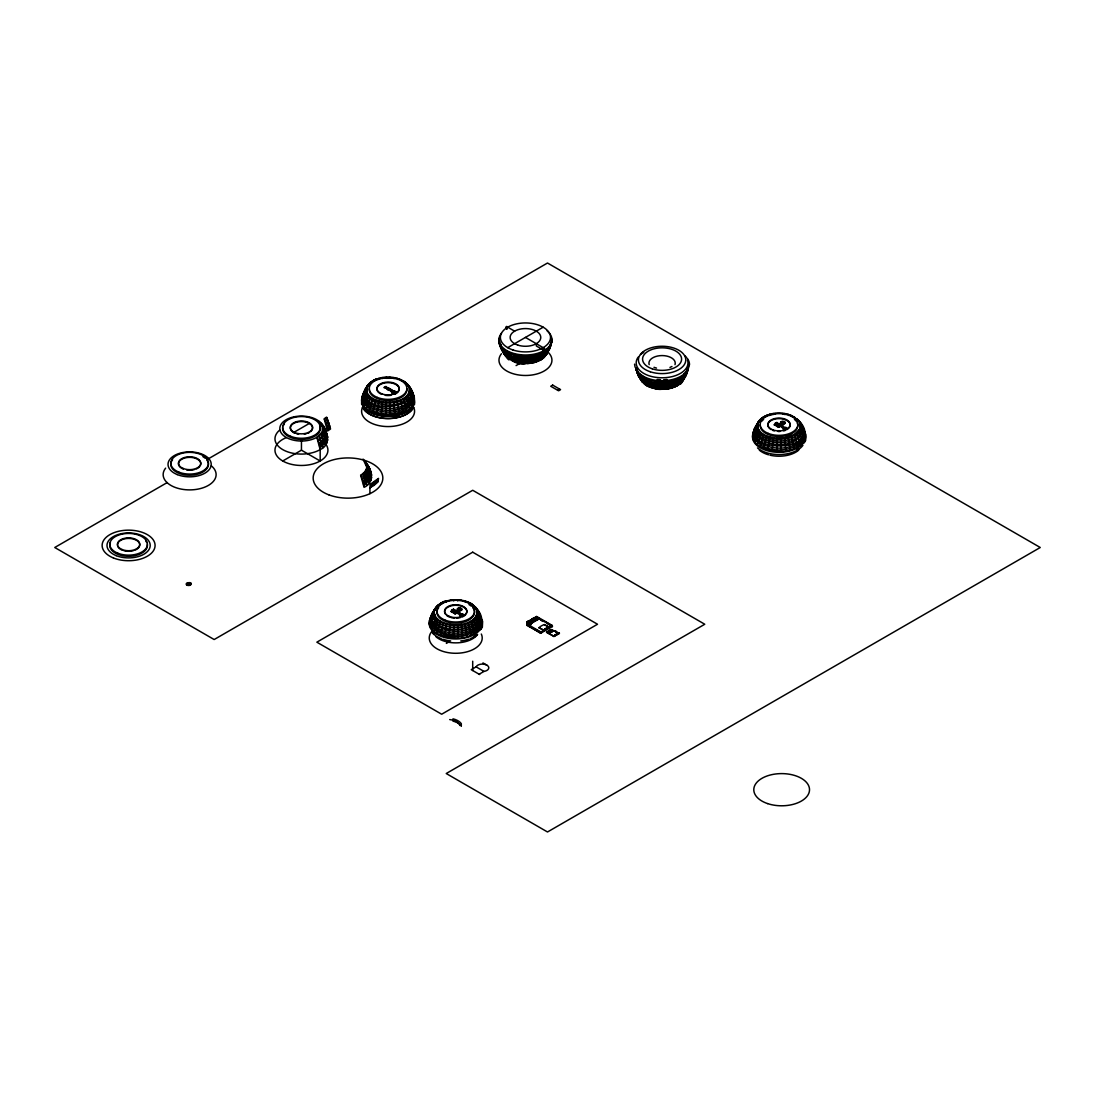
<?xml version="1.0" encoding="UTF-8"?>
<svg xmlns="http://www.w3.org/2000/svg" width="1095" height="1095" viewBox="0 0 1095 1095"><rect width="100%" height="100%" fill="white"/><g stroke="black" fill="none" stroke-linecap="round" stroke-linejoin="round"><path stroke-width="1.5" d="M414.457 398.566C413.924 391.914 403.07 376.748 413.102 394.309C419.563 409.585 397.417 416.579 385.782 415.128L386.193 402.098C379.144 401.578 370.904 399.524 367.195 392.9A21.64 12.497 0 0 1 378.938 378.336C392.9 373.956 410.83 380.389 413.664 395.938L412.09 393.433M482.101 623.863L479.364 613.145L475.326 607.013C492.011 623.794 473.095 640.958 453.412 637.755L453.836 624.725C446.787 624.205 438.534 622.152 434.825 615.527A21.64 12.497 0 0 1 446.582 600.963C457.82 598.089 473.451 600.101 478.488 612.078M800.541 422.998L798.625 420.357C815.405 437.124 796.243 454.302 776.711 451.099L777.135 438.082C770.086 437.548 761.833 435.509 758.123 428.87A21.64 12.497 0 0 1 769.881 414.321C784.212 409.653 801.184 416.812 804.592 431.923M550.675 338.396L551.031 336.877C555.233 349.866 537.809 355.916 527.708 356.026C531.869 372.314 502.851 360.447 503.755 349.606C500.004 346.677 497.678 341.435 499.867 336.877M688.112 366.729L688.468 365.251C688.7 377.173 673.986 381.252 664.337 381.772C666.951 392.872 656.904 389.218 649.677 387.055C640.999 384.372 638.686 375.188 635.702 367.92L638.44 375.968L642.478 382.114L638.44 375.968L636.072 369.357M385.782 415.128L381.224 414.663L382.483 401.714M453.412 637.755L448.868 637.29L450.127 624.355M776.711 451.099L772.167 450.647L773.412 437.699M369.918 487.987L370.124 484.442L378.528 478.378L378.008 481.732L369.918 487.987L369.918 493.681M371.287 487.248L371.492 483.744M372.587 486.44L372.793 482.991M373.819 485.591L374.011 482.224M374.983 484.688L375.174 481.403M376.078 483.744L376.256 480.554M377.091 482.758L377.255 479.678M378.008 481.732L378.186 478.775M532.252 355.574L531.02 363.102L527.297 363.485M668.894 381.32L667.649 388.862L663.94 389.231M381.224 414.663L376.899 413.759L378.938 400.975M448.868 637.29L444.529 636.387L446.582 623.602M772.167 450.647L767.828 449.73L769.881 436.96M453.727 600.909L453.836 599.841M536.591 354.671L534.565 362.377L531.02 363.102M673.233 380.417L671.208 388.123L667.649 388.862M386.193 377.214L386.083 378.281L390.08 378.281L389.971 377.214M376.899 413.759L372.902 412.418L375.681 399.894M444.529 636.387L440.532 635.045L443.311 622.521M767.828 449.73L763.831 448.402L766.61 435.865M372.902 412.418L369.357 410.707L372.793 398.484M440.532 635.045L437.001 633.334L440.423 621.111M763.831 448.402L760.3 446.692L763.721 434.469M540.601 353.343L538.069 360.953L534.565 362.377M677.244 379.089L674.712 386.699L671.208 388.123M642.628 353.083L642.697 352.658A1.615 0.931 60 0 1 643.203 352.262M797.53 447.704L798.406 449.799A1.615 0.931 60 0 1 796.749 449.525L797.749 450.1L797.488 445.076L794.313 434.469L799.911 428.87L799.911 422.396M186.903 583.881L187.094 584.976L188.983 585.086A1.779 1.027 0 0 0 190.379 584.278L190.421 584.073A1.451 0.835 0 0 0 190.694 582.896A1.451 0.835 0 0 0 188.463 583.019L188.217 583.484A1.451 0.835 0 0 0 189.668 584.319L190.284 583.69A1.779 1.027 0 0 0 189.325 583.129L188.299 583.074A1.779 1.027 0 0 0 186.903 583.881L186.725 585.182L188.956 585.045A1.519 0.876 0 0 0 189.859 584.401L189.763 583.895A1.519 0.876 0 0 0 188.929 583.43L188.053 583.375A1.519 0.876 0 0 0 186.944 583.909L186.999 584.47A1.779 1.027 0 0 0 187.957 585.031L188.627 585.1M369.357 410.707L366.387 408.668L370.356 396.814M437.001 633.334L434.031 631.295L438 619.455M760.3 446.692L757.329 444.638L761.299 432.799M544.147 351.646L541.655 358.612L537.837 361.295M680.789 377.392L678.298 384.359L674.479 387.041M366.387 408.668L364.087 406.354L368.481 394.939M434.031 631.295L431.731 628.982L436.125 617.566M757.329 444.638L755.016 442.339L759.41 430.91M547.13 349.606L543.161 358.229L546.98 353.726L549.444 347.307A26.485 15.289 0 0 1 518.592 355.601L510.256 353.357L503.755 349.606M683.759 375.352C674.835 395.432 687.605 374.545 688.468 367.92M364.087 406.354L362.5 403.85L364.443 397.841C373.244 413.239 414.663 412.883 411.734 390.518M476.626 609.053L480.116 615.582C476.517 635.579 442.147 635.634 432.087 620.468L430.253 626.518L429.787 619.784L434.893 609.066L430.212 618.593L432.101 614.719L430.554 617.197M755.016 442.339L753.442 439.834L758.123 428.87M757.576 424.573L753.073 433.127L753.552 439.861L758.219 428.884L757.548 424.573L759.492 420.384L755.386 428.063M682.883 380.595L686.086 373.053A26.485 15.289 0 0 1 655.234 381.361L646.899 379.116L638.084 373.053M636.51 370.548C645.434 387.165 673.096 386.644 685.757 374.422L686.086 373.053M367.195 392.886L362.609 403.891L362.158 399.784L366.62 390.764L367.249 386.439L362.568 395.966L364.129 393.461A26.485 15.289 0 0 0 362.5 403.85M429.432 623.89L434.263 613.392L434.277 611.215M551.825 339.505L549.704 348.922L545.064 356.354A21.64 12.497 0 0 1 519.851 363.143L518.551 355.546L527.708 356.026M752.73 437.233L757.562 426.749M518.756 357.997C530.158 359.461 547.199 357.723 551.031 344.802M687.66 370.548L685.757 374.422M361.802 401.263L362.596 395.733L366.647 388.588M551.825 342.174L549.115 349.113M382.141 378.692L382.483 377.597M773.084 414.663L773.412 413.568M361.774 398.594C363.075 393.502 365.224 388.479 368.563 384.4C362.705 390.326 368.81 398.813 375.434 400.606C386.631 406.738 416.825 401.482 407.696 384.372L408.065 384.81M365.21 389.286L364.512 394.036L365.251 396.39L365.99 388.068M429.418 621.221L431.526 614.473L438.041 605.138L432.142 613.173L431.43 618.073L432.183 620.495L430.609 624.999L429.787 619.784M432.84 611.913C429.719 635.524 481.8 635.415 478.666 611.886M433.634 610.709L432.963 615.28L433.675 617.553L434.428 616.102C443.064 630.46 478.679 629.433 477.023 609.518M752.717 434.578L754.825 427.83L758.192 422.424M756.139 425.271L755.44 430.007L756.18 432.361M756.919 424.052L756.262 428.638L756.96 430.91M757.795 422.889C754.893 444.789 803.224 444.693 800.308 422.862M279.759 430.034A26.485 15.289 0 0 0 284.426 450.51A26.485 15.289 0 0 0 320.178 449.607C332.853 443.858 326.707 428.528 319.179 421.397A21.64 12.497 0 0 0 288.04 418.755A21.64 12.497 0 0 0 285.289 436.864A21.64 12.497 0 0 0 316.742 437.384L322.341 431.786L322.341 425.325L327.035 434.838M366.893 465.183C373.217 471.658 373.546 483.388 364.06 487.33L360.638 475.107C365.785 472.712 369.248 465.745 364.95 460.995L369.015 468.687M386.193 402.098C395.09 402.481 409.434 399.689 409.639 388.574M546.747 353.849L548.308 350.414L547.609 352.686M549.827 347.786L545.05 356.354M453.836 624.725C462.72 625.108 477.078 622.316 477.269 611.202M664.337 381.772L655.18 381.293L656.452 388.834A21.64 12.497 0 0 0 681.692 382.114L685.032 377.228L688.112 369.357M686.469 373.532L685.032 377.228M367.099 388.52L367.55 387.274L362.91 394.57M758.027 424.49L758.479 423.259L754.825 427.83L753.497 431.95L755.057 429.445A26.485 15.289 0 0 0 753.442 439.834M450.127 600.224L461.324 600.224M687.112 369.645L687.66 368.194C687.523 383.784 668.237 388.136 655.713 385.892M432.511 613.392L435.18 609.901M686.88 373.327C681.583 384.646 666.636 386.289 655.535 384.851M769.32 415.457L769.881 414.321L763.749 416.812L759.095 420.795L754.715 428.953L755.482 433.839M769.333 415.457L769.894 414.307M432.183 620.495L432.785 618.99M685.744 372.478L686.469 371.068M368.071 386.097C368.618 382.415 378.829 376.584 378.391 379.472L378.938 378.336M446.582 600.963L446.035 602.099C445.323 598.294 435.29 607.629 433.593 610.859M758.999 422.068L761.34 418.482M432.881 619.017L433.565 617.539C442.558 632.472 479.61 631.404 477.885 610.682M762.243 419.111L763.749 416.812M374.942 380.636L375.695 379.431M765.884 416.606L766.637 415.402M363.362 393.187L364.868 390.764M436.193 607.027L433.839 611.722L434.825 615.513M754.291 429.172L755.81 426.735M684.936 376.16L685.744 374.873M550.675 346.198C544.215 356.724 529.843 358.216 518.633 356.806M440.464 603.468L439.533 604.755L442.585 603.263M440.163 603.824L443.338 602.058M372.82 380.827L382.374 377.884L396.198 378.391M188.805 585.072L188.641 584.073L186.93 583.977M368.153 384.824L370.397 382.511M366.606 387.041L371.889 382.128C366.811 385.235 361.87 391.736 364.539 397.868M434.25 609.669L436.303 607.588M758.274 421.876L762.818 418.098M757.535 423.012L759.601 420.945M547.637 352.535C535.003 364.936 505.041 364.402 499.867 344.802M546.98 353.712C535.359 365.265 506.383 365.648 501.455 347.307M546.241 354.848C535.263 365.306 513.952 365.525 503.919 353.726M685.347 375.749C672.85 387.781 645.817 388.219 636.866 371.944M683.622 379.472C672.426 390.149 651.73 390.203 640.561 379.472M682.883 380.595C676.176 387.753 665.363 388.958 656.11 387.739M459.955 608.231L459.818 609.053L461.57 609.587A2.026 1.177 0 0 1 459.968 610.517L457.628 609.258A1.547 0.89 0 0 1 459.777 610.49L459.968 610.517A1.738 0.999 0 0 0 460.968 609.737L460.749 609.641A1.656 0.958 0 0 1 459.092 608.683L458.901 608.56A1.738 0.999 0 0 0 457.642 609.176L457.587 609.135A2.026 1.177 0 0 1 459.188 608.218L459.996 608.218M760.998 418.879L766.39 415.744L775.835 413.609M324.435 419.481L326.912 417.784L326.57 417.113L324.147 418.783L327.583 431.006L330.539 428.966L326.912 417.784M325.078 421.137L327.651 419.371M325.653 422.807L328.308 420.973M326.159 424.477L328.911 422.588M326.611 426.133L329.431 424.189M326.994 427.775L329.869 425.791M327.323 429.404L330.252 427.392M282.729 460.995L301.454 450.182L320.178 460.995L320.178 449.607L317.044 438.082L322.738 432.374L322.738 425.791M317.673 439.752C322.135 437.411 326.05 432.046 323.614 426.954M318.248 441.408L324.394 435.262L325.119 430.513L322.998 427.474M318.754 443.078C326.926 439.547 328.048 428.857 321.054 423.272L321.424 423.71M319.206 444.734L325.708 438.233L326.474 433.209M319.603 446.377L326.242 439.725L327.022 434.605M319.918 448.006L326.68 441.244L327.473 436.029M360.926 475.791C365.333 473.587 369.412 467.702 366.209 463.048M361.555 477.461C366.455 475.093 370.644 468.373 366.633 463.5M362.13 479.131C367.236 476.64 371.41 469.851 367.496 464.663M362.65 480.787C367.934 478.2 372.081 471.329 368.276 465.881M363.102 482.443L369.604 475.942L370.356 470.932L368.988 467.141L363.061 459.106L367.03 467.743M363.485 484.086L370.124 477.447L370.904 472.315M363.8 485.715L370.562 478.953L371.356 473.738M540.725 359.899L543.503 357.846M677.367 385.645L680.146 383.592M671.933 366.51L669.989 367.4M167.206 482.566L54.75 547.5L214.168 639.535L472.712 490.273L704.769 624.246L446.226 773.522L547.5 831.981L1040.25 547.5L547.5 263.019L207.16 459.503M293.569 432.539L309.337 423.436M392.558 392.708C396.212 389.053 393.707 395.035 392.558 392.599L394.597 391.545M507.71 347.662L543.188 327.186M516.087 365.593L520.098 363.28M557.615 390.217L559.586 389.081M451.838 611.982L452.782 611.913M775.849 425.216L774.931 425.298M451.687 611.982L452.563 611.859L450.661 611.393L452.043 611.475M453.59 612.461L452.851 612.666L455.369 613.405M776.875 425.804L776.15 426.01L778.668 426.763M777.19 426.092L776.697 425.914M454.439 613.487L454.685 613.624M778.203 426.571L779.421 427.187M778.449 426.708L776.875 426.434L777.696 426.283M779.407 427.228L778.353 427.283M460.721 615.349L462.227 614.049L460.187 615.226L461.625 615.746M783.486 428.692C788.893 426.051 781.173 430.13 784.91 429.103M446.363 643.395L449.032 641.848M526.818 623.904L540.862 632.007L540.862 633.143L526.818 625.327L526.914 621.85L526.818 623.041M528.023 622.357L528.118 621.152L531.075 623.438L528.118 621.727M531.622 620.276L531.718 619.072L534.675 621.358L531.622 619.702M532.923 618.949L535.879 620.098L532.827 618.442L535.784 620.153L534.675 621.358M526.914 622.425L536.673 616.786L541.998 620.427M526.818 623.78L529.131 625.122L530.76 624.752L529.131 625.697L526.818 624.355M540.369 619.031L540.519 619.688M543.325 621.481C536.208 615.992 544.051 623.411 543.572 620.769L543.325 621.248M526.818 624.752L530.021 626.887M541.806 619.702L541.902 620.263M530.267 626.751L540.862 632.582L530.267 626.751L540.615 633.293L552.441 626.463L543.572 620.769M530.267 627.312L530.514 626.6M479.117 674.233L484.004 671.413A6.447 3.723 0 0 0 488.794 667.813L488.781 667.512A6.447 3.723 0 0 0 482.909 664.104A6.447 3.723 0 0 0 476.12 666.869L471.233 669.675L479.665 674.547M540.862 632.007L543.818 630.296L543.325 631.158M539.041 627.941L539.041 627.654A15.303 8.828 0 0 1 544.461 624.52L549.238 627.175L552.195 625.464L552.195 626.6M543.818 630.706L549.238 627.572M552.441 625.888L541.847 620.003M555.452 631.432L559.394 633.416L553.974 636.551L546.583 632.28L551.018 629.433L553.728 631.007L555.206 630.72L555.452 631.719L555.945 631.144M546.583 632.28L551.018 629.721L555.945 631.432M546.829 632.431L551.264 629.871M547.322 632.705L548.431 632.075M549.539 631.432L550.47 632.554L548.184 631.924L549.909 632.924M550.101 631.117L551.757 630.145M548.8 633.567L553.235 631.007M553.728 636.414L559.394 633.019M777.135 438.082L784.622 437.699L794.313 434.469M541.026 359.543L531.116 362.815L519.714 362.787M677.654 385.289C666.116 391.326 643.162 391.531 640.397 375.352M443.105 602.387L448.813 600.772M555.452 631.719L559.394 633.416M189.12 582.704L189.572 582.773A2.436 1.41 0 0 1 190.9 583.539L191.036 583.799A2.436 1.41 0 0 1 188.162 585.455L187.71 585.387A2.436 1.41 0 0 1 186.383 584.62L186.246 584.36A2.436 1.41 0 0 1 189.12 582.704L189.38 582.663M641.191 380.061L640.534 377.912M775.602 424.969L773.96 424.75L775.342 424.819M409.598 390.737L414.457 401.235M800.541 426.721L805.4 437.206M322.97 429.651L327.829 440.135M366.852 467.36L371.711 477.844M477.242 613.378L481.745 622.384C473.629 640.821 441.518 640.643 430.499 624.971M782.2 413.609L787.127 414.375M796.749 447.417L797.461 447.663M473.464 634.073L474.162 634.306M519.851 363.143L518.688 356.861L506.985 352.96L500.223 346.198M656.494 388.889L655.754 385.96L644.777 382.306L639.904 378.281M518.811 358.051C510.092 356.847 500.032 352.001 499.074 342.174M656.151 387.794L645.872 384.372L641.3 380.608M519.742 362.842L512.802 360.98L510.256 353.357M462.637 600.772C468.071 601.839 474.505 604.043 476.298 609.888M798.597 430.91L803.018 442.339M407.668 394.925L412.09 406.354M321.027 433.825L325.448 445.254M364.922 471.548L369.343 482.977M475.298 617.553L479.719 628.982M654.002 367.331L656.521 368.098M788.154 414.321L794.6 417.168L795.819 419.098M397.225 378.336L399.62 379.39M400.496 379.431L406.136 382.88L409.612 387.014M548.992 627.024A15.303 8.828 0 0 0 543.572 630.159L543.572 630.268A15.303 8.828 0 0 1 548.992 627.148L544.461 624.807M543.572 630.159L539.041 627.654L543.818 630.296M796.749 447.253L797.749 447.828M514.609 331.169L506.725 326.611L506.725 328.897M525.449 337.424L544.174 348.237L544.174 350.509L536.29 345.965L536.29 343.679M552.195 625.464L536.427 616.362L536.331 617.553M536.331 616.991L540.697 619.688M546.528 623.041L552.441 626.463M535.222 617.621L538.275 619.277L535.318 616.991L535.222 618.196M534.127 618.264L537.084 619.962L539.287 618.689L529.87 624.123L533.375 622.111L530.514 619.77L530.418 620.961M534.018 618.319L536.974 620.03L534.127 617.689L534.018 618.88M532.827 619.017L535.784 620.714M531.622 619.14L534.579 621.412M551.209 630.474L552.688 631.322M551.579 631.966L549.293 631.295L551.018 632.28M530.418 620.4L533.47 622.042M529.323 621.029L532.279 622.74M529.213 621.098L532.17 622.795L529.323 620.468L529.213 621.659M547.979 632.39L549.361 633.184L547.883 632.39M528.023 621.221L530.979 623.493L528.023 621.782M546.583 632.007L553.728 636.127A15.303 8.828 0 0 1 559.148 632.992A21.257 12.278 0 0 0 553.728 636.127L559.148 633.28M526.818 621.905L530.76 624.191M526.818 622.48L530.76 624.752M526.818 624.465L530.021 626.313M453.398 612.557L454.411 612.926C452.221 612.885 457.573 614.117 455.014 613.898M474.45 634.47L473.464 633.909A1.615 0.931 60 0 1 475.189 636.044L475.12 636.455A1.615 0.931 60 0 1 474.231 636.784M482.963 662.913L486.905 665.185M476.12 666.869L484.004 671.413M795.244 418.098L799.815 421.862M499.074 339.505C496.897 346.006 516.032 373.203 506.725 351.646M403.384 380.827C432.279 403.795 374.805 416.825 365.141 396.363M474.231 634.347L475.175 636.113A25.897 14.947 0 0 0 477.256 634.566M799.596 423.231L804.25 430.513M502.687 351.29C514.746 363.745 546.939 363.786 550.47 343.898M410.844 389.45L408.134 386.07L410.269 388.205L411.761 392.065M364.129 460.502L366.127 462.501M364.799 461.556L366.866 463.637M365.388 462.692L367.523 464.827M365.908 463.869L369.604 468.441L370.918 472.561L369.343 470.056M366.36 465.115L370.124 469.782L371.711 475.175M319.179 421.397L322.245 424.778M322.026 426.16L324.216 428.35L320.246 422.779M476.517 608.505L471.028 603.454M475.175 607.574L477.256 609.641M475.777 608.697L477.913 610.832M505.466 355.93L502.509 351.468L500.429 343.898L501.058 345.322M797.078 418.865L803.278 427.803M800.568 424.545C816.199 448.389 762.038 452.782 754.756 435.304M646.789 385.659L643.367 377.392M637.701 371.068L637.701 373.532L640.123 377.419M791.425 415.402L792.178 416.606M649.677 387.055L646.899 379.116M799.911 428.87L804.592 439.834M408.983 392.886L413.664 403.85M476.626 615.513L481.307 626.491M366.236 469.509L370.918 480.472M322.341 431.786L327.035 442.75M802.279 426.708L805.4 434.537M756.864 430.882C765.857 445.816 802.909 444.748 801.17 424.025M756.07 432.347C764.611 447.28 804.811 446.938 801.964 425.243M755.372 433.812C765.446 448.977 799.815 448.923 803.401 428.925M754.236 436.809C764.789 452.7 800.815 452.659 804.579 431.676M411.337 390.737L412.87 393.16M365.922 394.912C374.914 409.845 411.98 408.777 410.242 388.054M363.827 399.333C374.161 414.882 409.421 414.841 413.102 394.309M363.294 400.838C373.847 416.73 409.886 416.675 413.65 395.706M480.951 617.169L478.98 613.364L482.101 621.193M326.242 432.06L324.709 429.637L325.119 430.965M431.731 628.982L430.143 626.491A26.485 15.289 0 0 1 431.731 616.061M400.729 379.76L401.235 380.636M404.301 382.114L404.876 383.113M652.948 388.15L650.895 380.444M516.306 362.404L514.253 354.698M464.869 600.963L465.416 602.099M796.736 432.799L800.705 444.638M405.807 396.814L409.776 408.668M473.451 619.455L477.42 631.295M363.061 473.437L367.03 485.277M319.179 435.714L323.148 447.568M788.332 414.622L788.715 415.457M397.403 378.651L397.772 379.472M403.384 398.484L406.806 411.843M471.028 621.111L474.45 634.566M316.742 437.384L317.044 438.082M784.622 413.568L784.951 414.663M393.68 377.597L394.022 378.692M791.425 435.865L794.203 448.402M400.496 399.894L403.275 412.418M468.126 622.521L470.918 635.045M754.866 435.331L754.072 430.321M754.332 436.837L753.524 431.717M366.62 390.764L367.29 392.913M434.263 613.392L434.934 615.541M363.937 399.36L363.143 394.337M363.403 400.852L362.596 395.733M499.429 340.983L499.881 342.448M639.234 376.16L639.932 378.432M638.426 374.873L639.151 377.228M637.071 372.177C639.015 380.348 648.185 383.633 655.59 384.92L655.754 385.96M503.892 352.166L504.576 354.315L502.591 350.414L503.289 352.686M501.058 347.786L501.797 350.222M479.98 614.446C482.594 638.385 433.264 639.507 430.787 616.964M325.708 430.718L327.829 437.466M479.391 614.692L479.719 616.061M788.154 436.96L790.207 449.73M464.869 623.602L466.922 636.387M397.225 400.975L399.278 413.759M634.566 364.142L635.1 367.249M784.622 437.699L785.868 450.647M461.324 624.355L462.583 637.29M393.68 401.714L394.939 414.663M660.162 389.218L659.724 381.772M523.533 363.472L523.082 356.012M457.614 599.841L457.724 600.909M655.33 382.607L655.234 381.361L655.399 383.743M518.592 355.601L518.688 356.861M780.899 438.082L781.324 451.099M457.614 624.725L458.038 637.755M389.971 402.098L390.395 415.128M753.073 433.127C756.371 455.657 801.732 455.561 805.03 433.1M430.239 618.36C433.469 640.493 478.05 640.411 481.294 618.333M362.144 397.156C365.443 419.686 410.803 419.59 414.102 397.129M636.524 368.194L636.524 370.781M549.238 627.175L548.746 628.024A15.303 8.828 0 0 0 547.144 628.653M536.824 616.704L527.407 622.138M532.923 618.388L532.827 619.578M531.718 619.072L531.718 620.222M528.789 623.041L527.16 623.986M528.118 621.152L528.118 622.302M472.698 661.229L472.698 670.523M301.454 439.93L301.454 450.182M147.346 544.489A18.82 10.868 0 0 1 126.965 556.26A18.82 10.868 0 0 1 110.431 542.627M145.662 540.848A18.82 10.868 0 0 1 146.771 542.627M117.493 545.419A11.155 6.433 0 0 1 133.316 539.027A11.155 6.433 0 0 1 135 550.142M133.316 550.703A11.155 6.433 0 0 1 123.886 550.703M122.202 550.142A11.155 6.433 0 0 1 117.836 546.528M325.448 443.721A26.485 15.289 0 0 1 314.019 463.637A26.485 15.289 0 0 1 278.91 458.203A26.485 15.289 0 0 1 286.26 437.658M413.664 407.326A26.485 15.289 0 0 1 388.082 426.571A26.485 15.289 0 0 1 362.5 407.326M211.321 465.827A26.485 15.289 0 0 1 191.94 489.835A26.485 15.289 0 0 1 165.632 468.14M206.681 459.763A18.82 10.868 0 0 1 189.627 475.216A18.82 10.868 0 0 1 172.572 459.763M202.931 456.683A18.82 10.868 0 0 1 205.039 458.134M183.235 469.057A11.155 6.433 0 0 1 179.813 460.735A11.155 6.433 0 0 1 193.747 457.806A11.155 6.433 0 0 1 200.399 465.457M199.728 466.511A11.155 6.433 0 0 1 196.019 469.057M194.335 469.618A11.155 6.433 0 0 1 186.739 470.001M481.307 634.032A26.485 15.289 0 0 1 453.412 653.222A26.485 15.289 0 0 1 431.731 631.528M295.061 433.264A11.155 6.433 0 0 1 292.324 424.299A11.155 6.433 0 0 1 307.846 422.711A11.155 6.433 0 0 1 310.583 431.676M309.337 432.539A11.155 6.433 0 0 1 307.846 433.264M306.162 433.825A11.155 6.433 0 0 1 304.342 434.209M298.565 434.209A11.155 6.433 0 0 1 296.745 433.825M319.63 425.75A18.82 10.868 0 0 1 303.096 439.382A18.82 10.868 0 0 1 282.702 427.611M283.276 425.75A18.82 10.868 0 0 1 284.399 423.97M506.944 329.184A1.615 0.931 60 0 1 506.054 326.912A1.615 0.931 60 0 1 507.71 327.186M547.144 330.936A26.485 15.289 0 0 1 527.763 354.931A26.485 15.289 0 0 1 501.455 333.236M547.144 351.413A26.485 15.289 0 0 1 527.763 375.421A26.485 15.289 0 0 1 501.455 353.726M449.703 719.579A13.154 7.597 0 0 1 460.051 725.547M543.667 630.843A15.303 8.828 0 0 1 544.407 630.227M545.693 629.392A15.303 8.828 0 0 1 546.159 629.132M804.592 433.059A26.485 15.289 0 0 1 781.324 452.249A26.485 15.289 0 0 1 752.635 435.687M771.14 429.61A11.155 6.433 0 0 1 771.14 420.507A11.155 6.433 0 0 1 786.908 420.507A11.155 6.433 0 0 1 786.908 429.61M785.416 430.335A11.155 6.433 0 0 1 783.733 430.896M779.996 431.471A11.155 6.433 0 0 1 778.052 431.471M774.302 430.896A11.155 6.433 0 0 1 772.618 430.335M797.187 422.821A18.82 10.868 0 0 1 780.653 436.453A18.82 10.868 0 0 1 760.272 424.682M761.969 421.041A18.82 10.868 0 0 1 763.612 419.399M794.436 419.399A18.82 10.868 0 0 1 796.065 421.041M802.936 445.337A25.897 14.947 0 0 1 781.556 454.493A25.897 14.947 0 0 1 757.494 447.923M804.907 439.615A25.897 14.947 0 0 1 804.414 442.531M798.707 450.141A23.679 13.674 0 0 1 769.949 455.178M768.539 454.808A23.679 13.674 0 0 1 759.328 450.141M803.196 442.791A1.615 1.218 35.7 0 1 803.689 443.064L805.633 440.518L805.906 434.77A27.416 15.836 0 0 0 804.346 431.8M797.133 447.308A1.615 0.931 60 0 1 798.474 449.388M649.184 364.662A13.154 7.597 0 0 1 662.092 355.574A13.154 7.597 0 0 1 674.999 364.662M684.895 355.807A27.416 15.836 0 0 1 686.688 357.6M687.427 358.544A27.416 15.836 0 0 1 689.508 364.608L687.167 371L684.293 373.86A1.615 1.095 49.2 0 1 683.855 373.847M688.468 366.784A26.485 15.289 0 0 1 664.391 380.677A26.485 15.289 0 0 1 636.51 369.412M672.877 386.863A18.82 10.868 0 0 1 670.044 387.808M666.964 388.465A18.82 10.868 0 0 1 657.219 388.465M687.482 359.926A25.897 14.947 0 0 1 659.546 377.72A25.897 14.947 0 0 1 638.166 357.121M640.561 354.547A25.897 14.947 0 0 1 643.778 352.275M666.978 379.486A25.075 14.481 0 0 1 663.721 379.732M660.449 379.732A25.075 14.481 0 0 1 657.192 379.486M481.307 619.702A26.485 15.289 0 0 1 458.038 638.891A26.485 15.289 0 0 1 429.349 622.33M445.624 614.432A11.155 6.433 0 0 1 454.753 605.302A11.155 6.433 0 0 1 466.497 613.378M465.827 614.432A11.155 6.433 0 0 1 462.117 616.991M460.434 617.553A11.155 6.433 0 0 1 456.697 618.127M454.753 618.127A11.155 6.433 0 0 1 451.017 617.553M449.333 616.991A11.155 6.433 0 0 1 446.596 615.404M472.78 607.698A18.82 10.868 0 0 1 455.725 623.151A18.82 10.868 0 0 1 438.671 607.698M469.03 604.604A18.82 10.868 0 0 1 471.137 606.055M474.039 636.838A25.897 14.947 0 0 1 470.111 638.7M468.674 639.22A25.897 14.947 0 0 1 460.776 640.931M450.675 640.931A25.897 14.947 0 0 1 442.777 639.22M441.34 638.7A25.897 14.947 0 0 1 437.411 636.838M436.262 636.127A25.897 14.947 0 0 1 431.8 631.993M481.622 626.272A25.897 14.947 0 0 1 481.116 629.187M477.598 634.429A23.679 13.674 0 0 1 458.052 642.806A23.679 13.674 0 0 1 436.029 636.797M433.839 634.429A23.679 13.674 0 0 1 432.498 631.856M479.391 629.324A1.615 1.218 35.7 0 1 480.39 629.721L482.347 627.175L482.621 621.426A27.416 15.836 0 0 0 481.061 618.456M527.092 363.047A18.82 10.868 0 0 1 523.807 363.047M514.65 361.117A18.82 10.868 0 0 1 512.145 359.899M381.69 394.364A11.155 6.433 0 0 1 379.76 384.81A11.155 6.433 0 0 1 396.417 384.81A11.155 6.433 0 0 1 394.474 394.364M390.97 395.309A11.155 6.433 0 0 1 385.194 395.309M406.834 388.711A18.82 10.868 0 0 1 388.082 400.524A18.82 10.868 0 0 1 369.343 388.711M413.664 397.074A26.485 15.289 0 0 1 390.395 416.264A26.485 15.289 0 0 1 361.706 399.702M411.829 409.708A26.198 15.125 0 0 1 388.082 418.441A26.198 15.125 0 0 1 364.348 409.708M414.184 402.358A26.198 15.125 0 0 1 413.39 404.945M411.829 407.422A26.198 15.125 0 0 1 388.082 416.155A26.198 15.125 0 0 1 364.348 407.422M362.787 404.945A26.198 15.125 0 0 1 361.993 402.358M413.39 397.115A26.198 15.125 0 0 1 414.184 399.716M397.348 416.771A25.075 14.481 0 0 1 394.57 417.304M413.664 407.272A26.485 15.289 0 0 1 388.082 418.605A26.485 15.289 0 0 1 362.5 407.272M361.706 404.644A26.485 15.289 0 0 1 361.706 401.974M414.457 401.974A26.485 15.289 0 0 1 414.457 404.644M784.28 422.971L784.253 423.081A1.738 0.999 0 0 1 783.24 423.82L780.94 422.519A1.738 0.999 0 0 1 782.2 421.917L782.391 422.04A1.656 0.958 0 0 0 784.034 422.985L784.28 422.971M188.518 584.634L187.847 585.1A1.519 0.876 0 0 1 186.958 584.593L188.518 584.634M188.71 583.389L190.639 583.484L188.71 583.375M780.886 422.478L780.858 422.629A1.547 0.89 0 0 1 783.062 423.833L783.267 423.861A2.026 1.177 0 0 0 784.855 422.944L782.473 421.561A2.026 1.177 0 0 0 780.886 422.478M390.956 390.491L390.682 391.504L390.299 390.491L388.547 390.272L390.285 390.121L390.559 389.163L392.612 390.34L390.956 390.491M458.6 613.118L458.326 614.131L457.943 613.118L456.191 612.899L457.929 612.748L458.203 611.79L460.242 612.967L458.6 613.118M781.898 426.475L781.611 427.488L781.241 426.461L779.476 426.256L781.228 426.092L781.501 425.134L783.541 426.325L781.898 426.475M683.636 377.912L682.979 380.061L683.636 377.912M385.933 386.494L385.385 387.534L387.753 387.548L385.221 388.355C387.219 387.931 384.468 386.822 383.962 387.63L385.933 386.494M453.576 609.121L453.125 610.12L455.397 610.175L452.865 610.983C454.849 610.572 452.112 609.45 451.605 610.257L453.576 609.121M776.861 422.465L776.314 423.505L778.696 423.519L776.15 424.326C778.148 423.916 775.397 422.793 774.904 423.614L776.861 422.465M390.094 389.012C385.946 392.475 386.412 385.358 390.094 389.012M457.724 611.64C453.59 615.103 454.042 607.985 457.724 611.64M781.022 424.983C776.533 428.419 777.395 421.342 781.022 424.983M388.561 388.301L387.096 389.149L389.368 388.766L388.561 388.301M552.688 385.098L550.717 386.248L558.601 390.792L560.572 389.656L552.688 385.098M472.712 552.195L316.852 642.176L441.668 714.227L597.528 624.246L472.712 552.195M456.204 610.928L454.74 611.776L457.012 611.393L456.204 610.928M779.503 424.271L778.025 425.12L780.311 424.75L779.503 424.271M552.126 631.651L550.648 630.788L552.031 631.651M543.188 349.935L543.188 347.662A1.615 0.931 60 0 1 544.639 348.785A1.615 0.931 60 0 1 544.639 350.496A1.615 0.931 60 0 1 543.188 349.935M461.296 725.917L461.296 723.631A15.33 8.856 0 0 0 453.001 718.84L453.001 721.126A15.33 8.856 0 0 1 461.296 725.917M116.207 555.644A21.599 12.469 0 0 0 150.125 546.514A21.599 12.469 0 0 0 119.478 534.127A21.599 12.469 0 0 0 116.207 555.644M113.415 557.957A26.485 15.289 0 0 0 154.984 546.761A26.485 15.289 0 0 0 117.411 531.581A26.485 15.289 0 0 0 113.415 557.957M117.808 553.194A18.82 10.868 0 0 0 147.346 545.242A18.82 10.868 0 0 0 120.655 534.456A18.82 10.868 0 0 0 117.808 553.194M122.202 549.567A11.155 6.433 0 0 0 139.708 544.858A11.155 6.433 0 0 0 123.886 538.466A11.155 6.433 0 0 0 122.202 549.567M329.02 494.913A34.848 20.121 0 0 0 382.785 479.104A34.848 20.121 0 0 0 332.182 460.119A34.848 20.121 0 0 0 329.02 494.913M177.239 474.573A21.599 12.469 0 0 0 211.143 465.443A21.599 12.469 0 0 0 180.497 453.056A21.599 12.469 0 0 0 177.239 474.573M183.235 468.496A11.155 6.433 0 0 0 200.741 463.787A11.155 6.433 0 0 0 184.918 457.382A11.155 6.433 0 0 0 183.235 468.496M178.841 472.123A18.82 10.868 0 0 0 208.379 464.171A18.82 10.868 0 0 0 181.674 453.371A18.82 10.868 0 0 0 178.841 472.123M767.636 803.607A27.868 16.096 0 0 0 809.52 789.741A27.868 16.096 0 0 0 767.787 775.739A27.868 16.096 0 0 0 767.636 803.607M295.061 432.689A11.155 6.433 0 0 0 312.554 427.981A11.155 6.433 0 0 0 296.745 421.589A11.155 6.433 0 0 0 295.061 432.689M290.654 436.316A18.82 10.868 0 0 0 320.192 428.364A18.82 10.868 0 0 0 293.501 417.578A18.82 10.868 0 0 0 290.654 436.316M512.912 349.962A25.075 14.481 0 0 0 550.525 337.424A25.075 14.481 0 0 0 512.912 324.887A25.075 14.481 0 0 0 512.912 349.962M517.784 345.089A15.33 8.856 0 0 0 540.779 337.424A15.33 8.856 0 0 0 517.784 329.759A15.33 8.856 0 0 0 517.784 345.089M772.618 429.774A11.155 6.433 0 0 0 790.125 425.052A11.155 6.433 0 0 0 774.302 418.66A11.155 6.433 0 0 0 772.618 429.774M768.225 433.387A18.82 10.868 0 0 0 797.762 425.449A18.82 10.868 0 0 0 771.072 414.649A18.82 10.868 0 0 0 768.225 433.387M783.897 429.514A2.094 1.204 0 0 0 787.045 428.474A2.094 1.204 0 0 0 783.897 427.433A2.094 1.204 0 0 0 783.897 429.514M781.269 423.765A2.436 1.41 0 0 0 785.266 422.985A2.436 1.41 0 0 0 782.09 421.383A2.436 1.41 0 0 0 781.269 423.765M650.252 371.766A23.679 13.674 0 0 0 685.771 359.926A23.679 13.674 0 0 0 650.252 348.087A23.679 13.674 0 0 0 650.252 371.766M652.333 368.851A19.505 11.265 0 0 0 681.596 359.092A19.505 11.265 0 0 0 652.333 349.332A19.505 11.265 0 0 0 652.333 368.851M449.333 616.417A11.155 6.433 0 0 0 466.826 611.708A11.155 6.433 0 0 0 451.017 605.316A11.155 6.433 0 0 0 449.333 616.417M444.926 620.044A18.82 10.868 0 0 0 474.463 612.091A18.82 10.868 0 0 0 447.773 601.306A18.82 10.868 0 0 0 444.926 620.044M460.612 616.061A2.094 1.204 0 0 0 463.746 615.007A2.094 1.204 0 0 0 460.612 613.966A2.094 1.204 0 0 0 460.612 616.061M457.97 610.421A2.436 1.41 0 0 0 461.967 609.641A2.436 1.41 0 0 0 458.791 608.026A2.436 1.41 0 0 0 457.97 610.421M381.69 393.789A11.155 6.433 0 0 0 399.196 389.081A11.155 6.433 0 0 0 383.373 382.689A11.155 6.433 0 0 0 381.69 393.789M377.296 397.417A18.82 10.868 0 0 0 406.834 389.464A18.82 10.868 0 0 0 380.129 378.678A18.82 10.868 0 0 0 377.296 397.417M392.968 393.433A2.094 1.204 0 0 0 396.103 392.38A2.094 1.204 0 0 0 392.968 391.339A2.094 1.204 0 0 0 392.968 393.433M392.64 393.406A2.094 1.204 0 0 0 396.061 392.735A2.094 1.204 0 0 0 393.338 391.353A2.094 1.204 0 0 0 392.64 393.406"/></g></svg>
